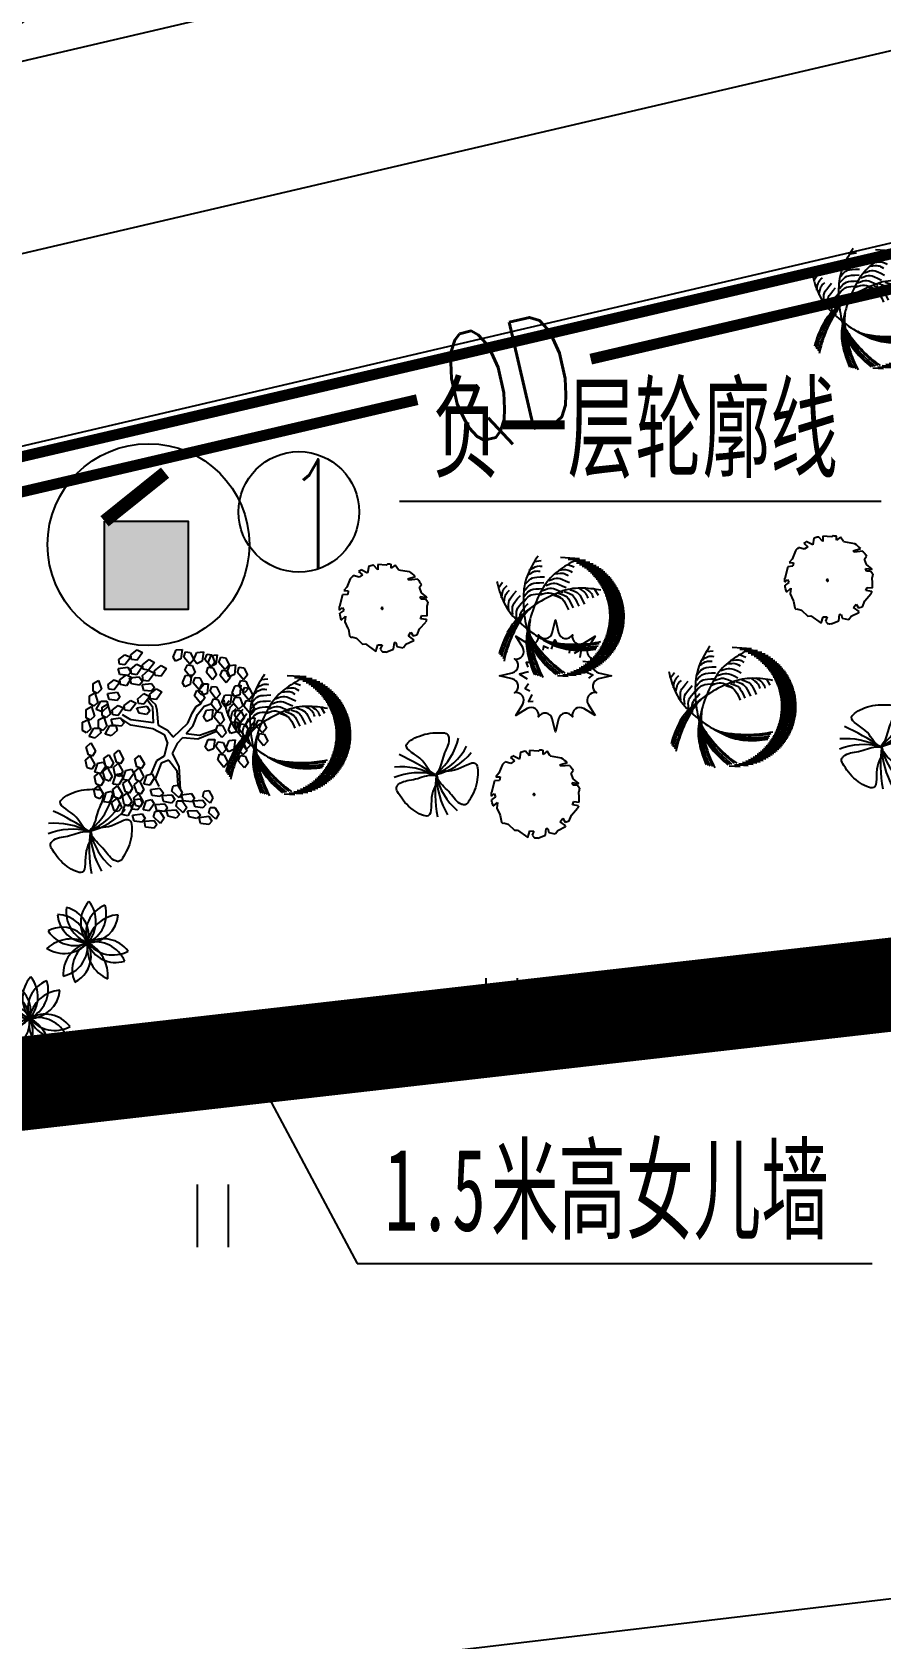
# Model space of a CAD drawing. Extents: x -809667 to 586099, y 3084146 to 3634412.
# Drawn here: x 381282.28 to 381295.87, y 3087126.93 to 3087152.65 of the extents above; entities that cross this region are included whole.
import ezdxf

# ---------------------------------------------------------------- set-up
doc = ezdxf.new("R2010")
doc.units = 0
doc.header["$LTSCALE"] = 0.5
doc.linetypes.add('CONTINOUS', pattern=[0])
doc.layers.get('0').update_dxf_attribs({"linetype": 'CONTINUOUS'})
for name, color, linetype in [('DIM-照明', 3, 'CONTINUOUS'), ('JZD', 7, 'CONTINUOUS'), ('TEL_TEXT', 7, 'CONTINUOUS'), ('TREE', 3, 'CONTINUOUS'), ('WIRE-照明', 1, 'CONTINUOUS'), ('WIRE-通讯', 4, 'CONTINUOUS'), ('乔木', 84, 'CONTINUOUS'), ('文字', 7, 'CONTINUOUS'), ('树', 3, 'CONTINUOUS'), ('树木', 94, 'CONTINUOUS')]:
    doc.layers.add(name, color=color, linetype=linetype)
doc.styles.add('-宋体', font='', dxfattribs={"width": 0.6})
doc.styles.add('_TEL_DIM', font='SIMPLEX', dxfattribs={"width": 0.8, "height": 3.5, "bigfont": 'HZTXT'})
doc.styles.get('-宋体').set_extended_font_data('NSimSun')

# ---------------------------------------------------------------- blocks, each defined once
blk = doc.blocks.new('gc119')
at = {"color": 0}
for p, q in [((-0.5, 1), (-0.5, 0)), ((0.5, 1), (0.5, 0)), ((-1, 0), (1, 0))]:
    blk.add_line(p, q, dxfattribs=at)
blk = doc.blocks.new('gc121')
at = {"color": 0}
for p, q in [((-0.5, -1), (-0.5, 1)), ((0.5, -1), (0.5, 1))]:
    blk.add_line(p, q, dxfattribs=at)
blk = doc.blocks.new('幌伞枫')
at = {"layer": '乔木', "color": 0}
for p, q in [((-677, 937), (-604, 995)), ((-604, 995), (-531, 966)), ((-531, 995), (-450, 1054)), ((-523, 937), (-531, 995)), ((-450, 1054), (-384, 1025)), ((-384, 1025), (-450, 929)), ((-9, 966), (27, 1054)), ((27, 1054), (101, 1061)), ((101, 1061), (86, 944)), ((123, 966), (145, 1032)), ((145, 1032), (203, 1025)), ((203, 1025), (247, 937)), ((247, 937), (284, 1025)), ((284, 1025), (365, 1032)), ((365, 1032), (350, 915)), ((380, 937), (409, 1003)), ((409, 1003), (468, 995)), ((460, 988), (534, 995)), ((468, 995), (504, 900)), ((534, 995), (519, 878)), ((-685, 826), (-567, 841)), ((-663, 753), (-685, 826)), ((-670, 878), (-677, 937)), ((-604, 870), (-670, 878)), ((-531, 966), (-604, 870)), ((-567, 841), (-531, 782)), ((-531, 819), (-457, 878)), ((-523, 760), (-531, 819)), ((-450, 929), (-523, 937)), ((-457, 878), (-391, 848)), ((-391, 848), (-457, 746)), ((-384, 870), (-303, 937)), ((-377, 819), (-384, 870)), ((-384, 738), (-310, 804)), ((-310, 804), (-377, 819)), ((-237, 900), (-310, 804)), ((-310, 804), (-237, 768)), ((-303, 937), (-237, 900)), ((-237, 797), (-156, 863)), ((-230, 738), (-237, 797)), ((-156, 863), (-90, 826)), ((-90, 826), (-156, 731)), ((20, 915), (-9, 966)), ((86, 944), (20, 915)), ((196, 878), (123, 966)), ((137, 804), (167, 870)), ((211, 716), (137, 804)), ((167, 870), (225, 863)), ((247, 937), (196, 878)), ((225, 863), (262, 775)), ((284, 885), (247, 937)), ((350, 915), (284, 885)), ((460, 848), (380, 937)), ((402, 775), (424, 841)), ((424, 900), (460, 988)), ((453, 848), (424, 900)), ((424, 841), (482, 834)), ((519, 878), (453, 848)), ((504, 900), (460, 848)), ((482, 834), (526, 746)), ((556, 900), (578, 966)), ((629, 812), (556, 900)), ((570, 738), (600, 804)), ((578, 966), (636, 959)), ((600, 804), (658, 797)), ((681, 870), (629, 812)), ((636, 959), (681, 870)), ((651, 775), (688, 863)), ((658, 797), (695, 709)), ((688, 863), (761, 870)), ((761, 870), (747, 753)), ((783, 775), (805, 841)), ((805, 841), (864, 834)), ((864, 834), (908, 746)), ((-993, 643), (-927, 680)), ((-993, 548), (-993, 643)), ((-927, 680), (-890, 570)), ((-810, 628), (-736, 687)), ((-802, 570), (-810, 628)), ((-736, 687), (-663, 658)), ((-663, 658), (-736, 562)), ((-567, 738), (-663, 753)), ((-663, 687), (-582, 746)), ((-655, 628), (-663, 687)), ((-582, 614), (-655, 628)), ((-582, 746), (-516, 716)), ((-516, 716), (-582, 614)), ((-531, 782), (-567, 738)), ((-545, 709), (-428, 724)), ((-523, 636), (-545, 709)), ((-457, 746), (-523, 760)), ((-421, 621), (-523, 636)), ((-428, 724), (-384, 665)), ((-384, 665), (-421, 621)), ((-391, 628), (-274, 643)), ((-369, 555), (-391, 628)), ((-377, 680), (-384, 738)), ((-310, 672), (-377, 680)), ((-237, 768), (-310, 672)), ((-274, 643), (-237, 592)), ((-156, 731), (-230, 738)), ((108, 650), (145, 738)), ((137, 599), (108, 650)), ((203, 628), (137, 599)), ((145, 738), (218, 746)), ((218, 746), (203, 628)), ((262, 775), (211, 716)), ((240, 650), (262, 716)), ((313, 562), (240, 650)), ((262, 716), (321, 709)), ((306, 540), (350, 636)), ((365, 621), (313, 562)), ((321, 709), (365, 621)), ((350, 636), (424, 636)), ((475, 687), (402, 775)), ((424, 636), (409, 518)), ((446, 548), (468, 606)), ((468, 606), (526, 599)), ((526, 746), (475, 687)), ((526, 599), (570, 511)), ((644, 650), (570, 738)), ((695, 709), (644, 650)), ((681, 724), (651, 775)), ((747, 753), (681, 724)), ((717, 525), (754, 614)), ((754, 614), (827, 621)), ((857, 687), (783, 775)), ((798, 614), (827, 680)), ((871, 525), (798, 614)), ((827, 621), (813, 503)), ((827, 680), (886, 672)), ((908, 746), (857, 687)), ((886, 672), (923, 584)), ((-1037, 489), (-971, 525)), ((-1037, 393), (-1037, 489)), ((-942, 518), (-993, 548)), ((-934, 408), (-986, 364)), ((-971, 525), (-934, 408)), ((-956, 320), (-898, 423)), ((-890, 570), (-942, 518)), ((-898, 423), (-824, 423)), ((-824, 423), (-810, 364)), ((-817, 518), (-699, 533)), ((-795, 445), (-817, 518)), ((-736, 562), (-802, 570)), ((-699, 430), (-795, 445)), ((-699, 533), (-663, 474)), ((-663, 474), (-699, 430)), ((-611, 371), (-531, 430)), ((-465, 401), (-538, 305)), ((-531, 430), (-465, 401)), ((-443, 452), (-369, 518)), ((-435, 393), (-443, 452)), ((-274, 548), (-369, 555)), ((-369, 518), (-296, 481)), ((-296, 481), (-369, 386)), ((-257, 346), (-327, 441)), ((-222, 377), (-311, 462)), ((-296, 511), (-215, 577)), ((-288, 452), (-296, 511)), ((-215, 445), (-288, 452)), ((-237, 592), (-274, 548)), ((-215, 577), (-149, 540)), ((-149, 540), (-215, 445)), ((255, 489), (284, 555)), ((328, 401), (255, 489)), ((284, 555), (336, 548)), ((343, 496), (306, 540)), ((380, 459), (328, 401)), ((336, 548), (380, 459)), ((336, 393), (344, 419)), ((409, 518), (343, 496)), ((519, 452), (446, 548)), ((460, 386), (490, 452)), ((490, 452), (541, 445)), ((570, 511), (519, 452)), ((541, 445), (585, 349)), ((592, 408), (629, 496)), ((629, 357), (592, 408)), ((629, 496), (710, 503)), ((710, 503), (695, 386)), ((747, 481), (717, 525)), ((725, 408), (754, 474)), ((798, 320), (725, 408)), ((813, 503), (747, 481)), ((754, 474), (813, 467)), ((813, 467), (849, 371)), ((849, 525), (871, 592)), ((923, 437), (849, 525)), ((864, 364), (893, 430)), ((871, 592), (930, 584)), ((923, 584), (871, 525)), ((893, 430), (952, 423)), ((974, 496), (923, 437)), ((930, 584), (974, 496)), ((952, 423), (989, 335)), ((-1081, 320), (-1015, 357)), ((-1081, 217), (-1081, 320)), ((-1030, 188), (-1081, 217)), ((-986, 364), (-1037, 393)), ((-978, 239), (-1030, 188)), ((-1015, 357), (-978, 239)), ((-883, 291), (-956, 320)), ((-927, 195), (-861, 225)), ((-883, 349), (-817, 386)), ((-810, 364), (-883, 291)), ((-883, 247), (-883, 349)), ((-832, 217), (-883, 247)), ((-861, 225), (-824, 114)), ((-780, 269), (-832, 217)), ((-817, 386), (-780, 269)), ((-773, 203), (-655, 217)), ((-751, 129), (-773, 203)), ((-758, 313), (-685, 371)), ((-751, 254), (-758, 313)), ((-685, 247), (-751, 254)), ((-685, 371), (-619, 342)), ((-619, 342), (-685, 247)), ((-655, 217), (-611, 158)), ((-531, 129), (-641, 203)), ((-531, 195), (-633, 254)), ((-604, 313), (-611, 371)), ((-538, 305), (-604, 313)), ((-457, 342), (-332, 364)), ((-428, 276), (-457, 342)), ((-369, 386), (-435, 393)), ((-332, 261), (-428, 276)), ((-332, 364), (-296, 305)), ((-296, 305), (-332, 261)), ((-252, 158), (-257, 346)), ((-206, 307), (-222, 377)), ((-188, 124), (-206, 307)), ((174, 151), (225, 276)), ((225, 276), (277, 357)), ((240, 122), (291, 261)), ((277, 357), (336, 393)), ((291, 261), (372, 364)), ((365, 225), (402, 313)), ((402, 173), (365, 225)), ((372, 364), (468, 393)), ((402, 313), (482, 320)), ((468, 203), (402, 173)), ((534, 291), (460, 386)), ((482, 320), (468, 203)), ((497, 225), (526, 291)), ((570, 136), (497, 225)), ((526, 291), (585, 283)), ((585, 349), (534, 291)), ((585, 283), (622, 188)), ((695, 386), (629, 357)), ((747, 247), (769, 313)), ((820, 158), (747, 247)), ((769, 313), (827, 305)), ((849, 371), (798, 320)), ((871, 217), (820, 158)), ((827, 305), (871, 217)), ((937, 276), (864, 364)), ((879, 122), (923, 210)), ((923, 210), (996, 217)), ((989, 335), (937, 276)), ((996, 217), (981, 100)), ((-1125, 166), (-1059, 195)), ((-1125, 63), (-1125, 166)), ((-1074, 34), (-1125, 63)), ((-1022, 85), (-1074, 34)), ((-1059, 195), (-1022, 85)), ((-1044, -10), (-986, 92)), ((-986, 92), (-912, 92)), ((-898, 34), (-971, -32)), ((-927, 92), (-927, 195)), ((-876, 63), (-927, 92)), ((-912, 92), (-898, 34)), ((-824, 114), (-876, 63)), ((-846, 19), (-788, 122)), ((-773, -3), (-846, 19)), ((-788, 122), (-714, 122)), ((-699, 63), (-773, -3)), ((-648, 114), (-751, 129)), ((-714, 122), (-699, 63)), ((-611, 158), (-648, 114)), ((-252, 158), (-531, 195)), ((-259, 85), (-531, 129)), ((-112, 4), (-259, 85)), ((-76, 63), (-188, 124)), ((-76, -84), (-112, 4)), ((-9, -18), (-76, 63)), ((-9, -18), (174, 151)), ((152, 26), (240, 122)), ((152, 26), (318, 4)), ((295, -42), (527, 53)), ((318, 4), (524, 78)), ((519, 63), (541, 129)), ((592, -25), (519, 63)), ((541, 129), (600, 122)), ((622, 188), (570, 136)), ((644, 34), (592, -25)), ((600, 122), (644, 34)), ((673, 70), (710, 166)), ((703, 26), (673, 70)), ((769, 48), (703, 26)), ((710, 166), (783, 166)), ((783, 166), (769, 48)), ((805, 78), (827, 144)), ((879, -18), (805, 78)), ((827, 144), (886, 136)), ((915, 78), (879, 122)), ((930, 41), (879, -18)), ((886, 136), (930, 41)), ((981, 100), (915, 78)), ((1011, 122), (1040, 188)), ((1092, 34), (1011, 122)), ((1033, -40), (1055, 26)), ((1040, 188), (1099, 180)), ((1055, 26), (1114, 19)), ((1143, 92), (1092, 34)), ((1099, 180), (1143, 92)), ((1114, 19), (1158, -69)), ((-1081, -142), (-1022, -91)), ((-1052, -238), (-1081, -142)), ((-971, -32), (-1044, -10)), ((-1022, -91), (-964, -194)), ((-964, -194), (-1000, -253)), ((-736, -231), (-677, -179)), ((-677, -179), (-619, -289)), ((-76, -84), (-120, -253)), ((42, -98), (-20, -221)), ((-9, -18), (-9, -18)), ((-9, -18), (-9, -18)), ((-9, -18), (-9, -18)), ((-9, -18), (-9, -18)), ((-9, -18), (-9, -18)), ((-9, -18), (-9, -18)), ((-9, -18), (-9, -18)), ((-9, -18), (-9, -18)), ((-9, -18), (-9, -18)), ((-9, -18), (-9, -18)), ((-9, -18), (-9, -18)), ((-9, -18), (-9, -18)), ((-9, -18), (-9, -18)), ((-9, -18), (-9, -18)), ((-9, -18), (-9, -18)), ((-9, -18), (-9, -18)), ((-9, -18), (-9, -18)), ((-9, -18), (-9, -18)), ((-9, -18), (-9, -18)), ((-9, -18), (-9, -18)), ((-9, -18), (-9, -18)), ((-9, -18), (-9, -18)), ((-9, -18), (-9, -18)), ((-9, -18), (-9, -18)), ((-9, -18), (-9, -18)), ((-9, -18), (-9, -18)), ((-9, -18), (-9, -18)), ((-9, -18), (-9, -18)), ((-9, -18), (-9, -18)), ((-9, -18), (-9, -18)), ((-9, -18), (-9, -18)), ((-9, -18), (-9, -18)), ((-9, -18), (-9, -18)), ((-9, -18), (-9, -18)), ((-9, -18), (-9, -18)), ((-9, -18), (-9, -18)), ((-9, -18), (-9, -18)), ((-9, -18), (-9, -18)), ((-9, -18), (-9, -18)), ((-9, -18), (-9, -18)), ((42, -98), (109, -22)), ((109, -22), (295, -42)), ((387, -142), (424, -47)), ((424, -187), (387, -142)), ((424, -47), (504, -47)), ((490, -165), (424, -187)), ((504, -47), (490, -165)), ((519, -135), (548, -76)), ((592, -231), (519, -135)), ((548, -76), (607, -84)), ((644, -172), (592, -231)), ((607, -84), (644, -172)), ((644, -150), (681, -62)), ((673, -201), (644, -150)), ((739, -172), (673, -201)), ((681, -62), (754, -54)), ((754, -54), (739, -172)), ((776, -150), (805, -84)), ((849, -238), (776, -150)), ((805, -84), (857, -91)), ((820, -84), (849, -18)), ((893, -172), (820, -84)), ((849, -18), (908, -25)), ((901, -187), (849, -238)), ((857, -91), (901, -187)), ((945, -120), (893, -172)), ((908, -25), (945, -120)), ((1106, -128), (1033, -40)), ((1158, -69), (1106, -128)), ((-1089, -304), (-1030, -253)), ((-1067, -399), (-1089, -304)), ((-1000, -253), (-1052, -238)), ((-1030, -253), (-971, -355)), ((-971, -355), (-1008, -414)), ((-971, -451), (-934, -341)), ((-934, -341), (-868, -326)), ((-839, -377), (-898, -465)), ((-868, -326), (-839, -377)), ((-861, -282), (-802, -238)), ((-839, -385), (-861, -282)), ((-780, -399), (-839, -385)), ((-802, -238), (-744, -341)), ((-744, -341), (-780, -399)), ((-744, -392), (-685, -341)), ((-722, -487), (-744, -392)), ((-707, -326), (-736, -231)), ((-655, -348), (-707, -326)), ((-685, -341), (-626, -443)), ((-619, -289), (-655, -348)), ((-479, -289), (-421, -245)), ((-457, -385), (-479, -289)), ((-399, -407), (-457, -385)), ((-421, -245), (-362, -348)), ((-362, -348), (-399, -407)), ((-215, -311), (-285, -477)), ((-156, -341), (-230, -532)), ((-120, -253), (-215, -311)), ((-61, -304), (-156, -341)), ((-61, -304), (38, -431)), ((-20, -221), (62, -380)), ((62, -380), (79, -664)), ((541, -297), (563, -231)), ((614, -392), (541, -297)), ((563, -231), (622, -238)), ((666, -333), (614, -392)), ((622, -238), (666, -333)), ((791, -311), (820, -245)), ((871, -399), (791, -311)), ((820, -245), (879, -253)), ((915, -341), (871, -399)), ((879, -253), (915, -341)), ((-1008, -414), (-1067, -399)), ((-978, -502), (-920, -458)), ((-956, -598), (-978, -502)), ((-898, -465), (-971, -451)), ((-920, -458), (-861, -561)), ((-861, -561), (-898, -620)), ((-876, -443), (-817, -399)), ((-846, -539), (-876, -443)), ((-795, -561), (-846, -539)), ((-817, -399), (-758, -502)), ((-758, -502), (-795, -561)), ((-751, -598), (-714, -480)), ((-663, -502), (-722, -487)), ((-714, -480), (-648, -465)), ((-626, -524), (-677, -605)), ((-626, -443), (-663, -502)), ((-648, -465), (-626, -524)), ((-626, -539), (-589, -429)), ((-553, -554), (-626, -539)), ((-626, -590), (-567, -546)), ((-597, -693), (-626, -590)), ((-589, -429), (-523, -414)), ((-567, -546), (-509, -649)), ((-494, -465), (-553, -554)), ((-523, -414), (-494, -465)), ((-487, -451), (-428, -399)), ((-465, -546), (-487, -451)), ((-487, -605), (-428, -554)), ((-413, -568), (-465, -546)), ((-428, -399), (-369, -510)), ((-428, -554), (-369, -664)), ((-369, -510), (-413, -568)), ((-369, -598), (-332, -487)), ((-332, -487), (-266, -473)), ((-244, -524), (-296, -612)), ((-266, -473), (-244, -524)), ((-230, -532), (-186, -627)), ((38, -431), (49, -612)), ((-986, -664), (-927, -620)), ((-964, -759), (-986, -664)), ((-912, -781), (-964, -759)), ((-898, -620), (-956, -598)), ((-927, -620), (-868, -722)), ((-868, -722), (-912, -781)), ((-868, -818), (-832, -700)), ((-832, -700), (-766, -686)), ((-744, -744), (-795, -825)), ((-766, -686), (-744, -744)), ((-766, -825), (-699, -774)), ((-677, -605), (-751, -598)), ((-751, -664), (-692, -620)), ((-729, -759), (-751, -664)), ((-670, -781), (-729, -759)), ((-699, -774), (-641, -884)), ((-692, -620), (-633, -722)), ((-633, -722), (-670, -781)), ((-633, -752), (-575, -708)), ((-611, -847), (-633, -752)), ((-545, -708), (-597, -693)), ((-575, -708), (-516, -810)), ((-509, -649), (-545, -708)), ((-516, -906), (-479, -788)), ((-494, -766), (-435, -715)), ((-472, -862), (-494, -766)), ((-457, -700), (-487, -605)), ((-479, -788), (-413, -781)), ((-406, -722), (-457, -700)), ((-435, -715), (-377, -818)), ((-413, -781), (-384, -832)), ((-369, -664), (-406, -722)), ((-296, -612), (-369, -598)), ((-340, -803), (-274, -788)), ((-288, -664), (-171, -649)), ((-266, -737), (-288, -664)), ((-274, -788), (-244, -840)), ((-171, -752), (-266, -737)), ((-171, -649), (-127, -708)), ((-127, -708), (-171, -752)), ((-142, -737), (-24, -730)), ((-127, -810), (-142, -737)), ((-24, -686), (-9, -620)), ((64, -766), (-24, -686)), ((-24, -730), (13, -788)), ((13, -788), (-24, -832)), ((-9, -620), (49, -612)), ((49, -612), (101, -700)), ((101, -700), (64, -766)), ((93, -730), (218, -715)), ((115, -803), (93, -730)), ((218, -715), (255, -774)), ((255, -774), (218, -818)), ((358, -752), (372, -686)), ((446, -832), (358, -752)), ((372, -686), (431, -678)), ((431, -678), (482, -766)), ((482, -766), (446, -832)), ((-795, -825), (-868, -818)), ((-736, -921), (-766, -825)), ((-685, -935), (-736, -921)), ((-641, -884), (-685, -935)), ((-641, -972), (-604, -862)), ((-567, -987), (-641, -972)), ((-553, -869), (-611, -847)), ((-604, -862), (-538, -847)), ((-516, -899), (-567, -987)), ((-516, -810), (-553, -869)), ((-538, -847), (-516, -899)), ((-443, -913), (-516, -906)), ((-509, -979), (-391, -965)), ((-487, -1053), (-509, -979)), ((-413, -877), (-472, -862)), ((-384, -832), (-443, -913)), ((-377, -818), (-413, -877)), ((-391, -965), (-354, -1023)), ((-377, -913), (-340, -803)), ((-303, -928), (-377, -913)), ((-244, -840), (-303, -928)), ((-252, -1001), (-230, -935)), ((-230, -847), (-112, -840)), ((-208, -921), (-230, -847)), ((-230, -935), (-178, -928)), ((-112, -935), (-208, -921)), ((-178, -928), (-120, -1016)), ((-24, -832), (-127, -810)), ((-112, -840), (-76, -891)), ((-76, -891), (-112, -935)), ((-90, -921), (27, -913)), ((-68, -994), (-90, -921)), ((27, -869), (42, -803)), ((115, -950), (27, -869)), ((27, -913), (71, -972)), ((71, -972), (27, -1016)), ((42, -803), (101, -803)), ((101, -803), (159, -884)), ((218, -818), (115, -803)), ((159, -884), (115, -950)), ((167, -928), (284, -921)), ((189, -1001), (167, -928)), ((240, -803), (358, -796)), ((262, -877), (240, -803)), ((358, -891), (262, -877)), ((284, -921), (328, -979)), ((328, -979), (284, -1023)), ((358, -796), (394, -847)), ((394, -847), (358, -891)), ((431, -950), (446, -884)), ((519, -1031), (431, -950)), ((446, -884), (504, -884)), ((504, -884), (556, -965)), ((556, -965), (519, -1031)), ((-391, -1067), (-487, -1053)), ((-354, -1023), (-391, -1067)), ((-362, -1053), (-244, -1045)), ((-347, -1126), (-362, -1053)), ((-244, -1141), (-347, -1126)), ((-164, -1082), (-252, -1001)), ((-244, -1045), (-208, -1097)), ((-208, -1097), (-244, -1141)), ((-120, -1016), (-164, -1082)), ((27, -1016), (-68, -994)), ((284, -1023), (189, -1001)), ((313, -1009), (431, -994)), ((328, -1082), (313, -1009)), ((431, -1097), (328, -1082)), ((431, -994), (468, -1053)), ((468, -1053), (431, -1097))]:
    blk.add_line(p, q, dxfattribs=at)
blk = doc.blocks.new('白玉兰')
at = {"color": 0}
for centre, radius, start, end in [((-1261, 1665), 2054, 309.3934, 347.1655), ((-4729, -6984), 8429, 56.1879, 65.279), ((-713, 1844), 1941, 291.8214, 332.6346), ((-478, 2077), 2115, 283.2993, 320.8528), ((-559, -2135), 2214, 76.7033, 111.4018), ((-1148, -2037), 2310, 61.625, 95.1491), ((4371, -556), 4392, 172.1708, 190.6677), ((2827, 107), 2821, 182.2544, 209.8868), ((2146, 475), 2185, 193.3063, 228.4107)]:
    blk.add_arc(centre, radius, start, end, dxfattribs=at)
for points in [[(-33, 16), (-233, 73), (-342, 562), (-1254, 922), (-425, 1375), (-33, 1392), (376, 1386), (477, 1091), (236, 716), (185, 277), (29, 67), (-7, 18)], [(36, -22), (99, -220), (-250, -580), (-51, -1540), (-885, -1095), (-1114, -777), (-1334, -432), (-1142, -186), (-697, -181), (-301, 17), (-41, 2), (21, -1)], [(8, 31), (155, 177), (635, 34), (1395, 653), (1385, -291), (1209, -641), (1004, -995), (697, -939), (487, -546), (129, -287), (22, -49), (-3, 7)]]:
    blk.add_open_spline(points, degree=3, knots=[0, 0, 0, 0, 621.989778, 1340.944545, 1869.007736, 2592.427455, 2798.699245, 2915.827596, 3435.261502, 4029.77129, 4212.300518, 4212.300518, 4212.300518, 4212.300518], dxfattribs=at)
blk = doc.blocks.new('A$C46A015EA')
at = {"layer": '树', "color": 0, "linetype": 'Continuous'}
for centre, radius, start, end in [((1.33, 4.1), 1.97, 227.5644, 31.3305), ((0.8, 3.48), 2, 251.8163, 53.749), ((3.77, 4.19), 2.01, 153.4396, 313.5861), ((4.1, 3.63), 1.85, 126.1691, 303.0486), ((2.09, 4.41), 1.9, 199.3601, 10.491), ((0.8, 2.58), 1.78, 359.791, 92.4715), ((2.81, 4.68), 2.12, 188.6399, 263.6226), ((4.64, 2.8), 2.08, 109.3184, 262.8778), ((1.26, 1.36), 1.8, 310.7789, 134.4149), ((0.76, 1.9), 1.94, 297.0245, 103.8489), ((3.96, 1.2), 1.94, 51.9802, 218.2571), ((2.13, 0.33), 2.29, 10.2667, 147.1518), ((3.55, 0.81), 2.01, 38.8778, 198.6816)]:
    blk.add_arc(centre, radius, start, end, dxfattribs=at)
blk = doc.blocks.new('A$C753C54BC')
at = {"layer": 'JZD'}
h = blk.add_hatch(color=0, dxfattribs=at)
h.dxf.hatch_style = 1
h.paths.add_polyline_path([(1.403, 3.061), (3.463, 3.061), (3.463, 0.891), (1.403, 0.891)])
at = {"layer": 'JZD', "color": 0, "const_width": 0.324}
blk.add_lwpolyline([(1.403, 3.061), (2.894, 4.258)], dxfattribs=at)
at = {"layer": 'JZD', "color": 0}
blk.add_lwpolyline([(1.403, 3.061), (3.463, 3.061), (3.463, 0.891), (1.403, 0.891)], close=True, dxfattribs=at)
blk.add_circle((2.485, 2.485), 2.485, dxfattribs=at)
blk = doc.blocks.new('*E54')
at = {"layer": 'TREE', "color": 0}
blk.add_ellipse((-2.37, 3.56), major_axis=(2.7, 1.39), ratio=1, start_param=0.518575, end_param=0.519414, dxfattribs=at)
blk = doc.blocks.new('A$C4C586FE1')
at = {"layer": 'TREE', "color": 0}
for p, q in [((1100, 2801), (873, 2660)), ((873, 2660), (885, 2449)), ((1294, 2743), (1193, 2819)), ((1261, 2599), (1294, 2743)), ((1389, 2617), (1261, 2599)), ((1418, 2836), (1389, 2617)), ((1787, 2660), (1418, 2836)), ((1875, 2686), (1787, 2660)), ((2108, 2532), (1875, 2686)), ((208, 2079), (171, 1878)), ((330, 2136), (208, 2079)), ((514, 2441), (288, 2276)), ((288, 2276), (288, 2250)), ((288, 2250), (484, 2157)), ((422, 2031), (330, 2136)), ((484, 2157), (422, 2031)), ((570, 2555), (514, 2441)), ((785, 2557), (585, 2566)), ((842, 2436), (785, 2557)), ((885, 2449), (842, 2436)), ((2261, 2516), (2108, 2532)), ((2273, 2551), (2261, 2516)), ((2411, 2297), (2336, 2500)), ((2434, 2275), (2411, 2297)), ((2565, 2086), (2434, 2275)), ((2577, 1905), (2565, 2086)), ((6, 1547), (198, 1550)), ((171, 1878), (16, 1628)), ((198, 1550), (173, 1443)), ((2688, 2051), (2577, 1905)), ((2666, 1735), (2772, 1843)), ((2724, 1646), (2666, 1735)), ((2799, 1744), (2724, 1646)), ((2788, 1244), (2821, 1629)), ((173, 1443), (0, 1425)), ((0, 1425), (27, 1279)), ((27, 1279), (67, 1102)), ((67, 988), (67, 1102)), ((2632, 1202), (2788, 1244)), ((2635, 1086), (2632, 1202)), ((2775, 1105), (2635, 1086)), ((2702, 978), (2775, 1105)), ((67, 988), (157, 906)), ((335, 852), (122, 842)), ((123, 841), (320, 727)), ((157, 906), (291, 931)), ((291, 931), (335, 852)), ((320, 727), (414, 564)), ((414, 564), (369, 464)), ((2275, 501), (2371, 599)), ((2371, 599), (2563, 580)), ((2643, 702), (2702, 978)), ((513, 326), (783, 402)), ((827, 368), (610, 253)), ((783, 402), (827, 368)), ((1176, 133), (821, 132)), ((1176, 133), (1302, 10)), ((1302, 10), (1413, 132)), ((1413, 132), (1432, 0)), ((1540, 5), (1587, 59)), ((1587, 59), (1859, 85)), ((1826, 254), (2000, 124)), ((1859, 85), (1826, 254)), ((2130, 415), (2352, 350)), ((2132, 192), (2130, 415)), ((2419, 413), (2275, 501))]:
    blk.add_line(p, q, dxfattribs=at)
at = {"layer": 'TREE', "color": 0, "extrusion": (0, 0, -1)}
for major_axis, start_param, end_param in [((1003, 1003), -1.011805, -0.945114), ((1003, 1003), -1.426629, -1.413216), ((1003, 1003), -0.139248, -0.081961), ((1003, 1003), 4.017991, 4.075425), ((839, 1144), 0.475418, 0.633835), ((1003, 1003), 0.553886, 0.636541), ((1003, 1003), 1.314933, 1.417635), ((839, 1143), 3.200433, 3.340883), ((839, 1144), 2.942836, 3.115157), ((1003, 1003), 2.270337, 2.346427), ((1003, 1003), 1.829101, 1.934165), ((1003, 1003), 1.573401, 1.638153)]:
    blk.add_ellipse((1418, 1418), major_axis=major_axis, ratio=1, start_param=start_param, end_param=end_param, dxfattribs=at)
at = {"layer": 'TREE', "color": 0, "linetype": 'Continuous'}
for start_param, end_param in [(0.01341, 3.155003), (3.155003, 6.296595)]:
    blk.add_ellipse((1466, 1447), major_axis=(19.2, 19.2), ratio=1, start_param=start_param, end_param=end_param, dxfattribs=at)
at = {"layer": 'TREE', "color": 8, "linetype": 'CONTINOUS', "extrusion": (0, 0, -1), "xscale": 467.4085850556439, "yscale": 467.4085850556439, "zscale": -467.4085850556439, "rotation": 278.9250190116231}
blk.add_blockref('*E54', (-2893, 66), dxfattribs=at)
blk = doc.blocks.new('03')
at = {"layer": '树木', "color": 0}
for p, q in [((-0.616, 1.295), (-0.765, 0.994)), ((-0.566, 1.329), (-0.714, 1.031)), ((-0.518, 1.358), (-0.665, 1.062)), ((-0.472, 1.383), (-0.618, 1.088)), ((-0.428, 1.405), (-0.573, 1.111)), ((-0.385, 1.424), (-0.53, 1.131)), ((-0.343, 1.441), (-0.488, 1.149)), ((-0.303, 1.456), (-0.447, 1.164)), ((-0.263, 1.468), (-0.407, 1.178)), ((-0.224, 1.479), (-0.367, 1.189)), ((-0.186, 1.489), (-0.329, 1.199)), ((-0.148, 1.496), (-0.291, 1.208)), ((-0.112, 1.503), (-0.254, 1.215)), ((-0.076, 1.508), (-0.218, 1.221)), ((-0.04, 1.512), (-0.182, 1.225)), ((-0.005, 1.516), (-0.147, 1.229)), ((0.029, 1.518), (-0.112, 1.231)), ((0.063, 1.519), (-0.078, 1.232)), ((0.097, 1.519), (-0.045, 1.233)), ((0.13, 1.518), (-0.011, 1.232)), ((0.163, 1.516), (0.021, 1.231)), ((0.195, 1.513), (0.054, 1.229)), ((0.227, 1.51), (0.086, 1.225)), ((0.258, 1.506), (0.117, 1.221)), ((0.289, 1.501), (0.148, 1.217)), ((0.32, 1.495), (0.179, 1.211)), ((0.35, 1.488), (0.209, 1.205)), ((0.38, 1.481), (0.239, 1.198)), ((0.409, 1.473), (0.269, 1.19)), ((0.438, 1.464), (0.298, 1.182)), ((0.467, 1.455), (0.327, 1.173)), ((0.496, 1.445), (0.356, 1.163)), ((0.524, 1.434), (0.384, 1.152)), ((0.552, 1.423), (0.412, 1.141)), ((0.579, 1.411), (0.44, 1.129)), ((0.606, 1.398), (0.467, 1.117)), ((0.633, 1.384), (0.494, 1.104)), ((0.66, 1.37), (0.521, 1.09)), ((0.686, 1.355), (0.547, 1.075)), ((0.712, 1.34), (0.573, 1.06)), ((0.737, 1.324), (0.598, 1.044)), ((0.762, 1.307), (0.624, 1.028)), ((0.787, 1.289), (0.649, 1.01)), ((-0.875, 1.043), (-1.045, 0.699)), ((-0.794, 1.14), (-0.951, 0.823)), ((-0.728, 1.204), (-0.881, 0.896)), ((-0.67, 1.254), (-0.82, 0.951)), ((-0.216, 0.957), (-0.187, 0.974)), ((-0.197, 1.084), (-0.062, 1.101)), ((-0.187, 0.974), (-0.161, 0.985)), ((-0.161, 0.985), (-0.138, 0.991)), ((-0.138, 0.991), (-0.113, 0.992)), ((-0.113, 0.992), (-0.083, 0.991)), ((-0.083, 0.991), (-0.047, 0.988)), ((0.811, 1.271), (0.673, 0.992)), ((0.835, 1.252), (0.697, 0.974)), ((0.859, 1.233), (0.721, 0.954)), ((0.883, 1.212), (0.745, 0.934)), ((0.906, 1.191), (0.768, 0.913)), ((0.928, 1.169), (0.791, 0.892)), ((0.95, 1.146), (0.813, 0.869)), ((0.972, 1.123), (0.835, 0.846)), ((0.994, 1.098), (0.857, 0.822)), ((1.015, 1.073), (0.878, 0.797)), ((1.035, 1.047), (0.899, 0.771)), ((1.055, 1.02), (0.919, 0.744)), ((1.075, 0.992), (0.939, 0.717)), ((-0.86, 0.779), (-0.766, 0.877)), ((-0.808, 0.625), (-0.795, 0.668)), ((-0.795, 0.668), (-0.782, 0.7)), ((-0.782, 0.7), (-0.769, 0.724)), ((-0.769, 0.724), (-0.755, 0.744)), ((-0.755, 0.744), (-0.737, 0.761)), ((-0.737, 0.761), (-0.713, 0.779)), ((-0.733, 0.625), (-0.719, 0.645)), ((-0.719, 0.645), (-0.701, 0.662)), ((-0.713, 0.779), (-0.683, 0.8)), ((-0.701, 0.662), (-0.677, 0.68)), ((-0.677, 0.68), (-0.647, 0.701)), ((-0.576, 0.612), (-0.512, 0.669)), ((-0.378, 0.625), (-0.337, 0.672)), ((-0.337, 0.801), (-0.289, 0.833)), ((-0.337, 0.672), (-0.302, 0.707)), ((-0.302, 0.9), (-0.254, 0.932)), ((-0.302, 0.707), (-0.271, 0.733)), ((-0.289, 0.833), (-0.251, 0.857)), ((-0.271, 0.733), (-0.237, 0.751)), ((-0.254, 0.932), (-0.216, 0.957)), ((-0.251, 0.857), (-0.221, 0.874)), ((-0.248, 0.632), (-0.208, 0.644)), ((-0.237, 0.751), (-0.198, 0.763)), ((-0.221, 0.874), (-0.196, 0.885)), ((-0.208, 0.644), (-0.158, 0.651)), ((-0.198, 0.763), (-0.148, 0.77)), ((-0.196, 0.885), (-0.172, 0.891)), ((-0.172, 0.891), (-0.147, 0.893)), ((-0.158, 0.651), (-0.092, 0.656)), ((-0.148, 0.77), (-0.082, 0.775)), ((-0.147, 0.893), (-0.118, 0.892)), ((-0.118, 0.892), (-0.081, 0.889)), ((-0.092, 0.656), (-0.007, 0.66)), ((-0.082, 0.775), (0.003, 0.779)), ((1.094, 0.963), (0.958, 0.688)), ((1.112, 0.933), (0.977, 0.658)), ((1.13, 0.902), (0.995, 0.628)), ((1.148, 0.869), (1.012, 0.596)), ((1.165, 0.835), (1.029, 0.562)), ((1.181, 0.8), (1.046, 0.528)), ((1.196, 0.764), (1.061, 0.492)), ((1.211, 0.725), (1.076, 0.454)), ((1.224, 0.685), (1.09, 0.415)), ((1.237, 0.643), (1.103, 0.373)), ((-0.825, 0.57), (-0.808, 0.625)), ((-0.789, 0.471), (-0.772, 0.526)), ((-0.772, 0.526), (-0.759, 0.569)), ((-0.759, 0.569), (-0.746, 0.601)), ((-0.746, 0.601), (-0.733, 0.625)), ((-0.711, 0.308), (-0.708, 0.371)), ((-0.708, 0.371), (-0.704, 0.42)), ((-0.704, 0.42), (-0.696, 0.46)), ((-0.696, 0.46), (-0.681, 0.495)), ((-0.681, 0.495), (-0.658, 0.529)), ((-0.658, 0.529), (-0.623, 0.567)), ((-0.642, 0.272), (-0.637, 0.322)), ((-0.637, 0.322), (-0.629, 0.362)), ((-0.629, 0.362), (-0.615, 0.396)), ((-0.623, 0.567), (-0.576, 0.612)), ((-0.615, 0.396), (-0.591, 0.43)), ((-0.591, 0.43), (-0.557, 0.468)), ((-0.557, 0.468), (-0.509, 0.513)), ((-0.548, 0.298), (-0.525, 0.332)), ((-0.525, 0.332), (-0.49, 0.369)), ((-0.509, 0.513), (-0.445, 0.57)), ((-0.49, 0.369), (-0.442, 0.414)), ((-0.442, 0.414), (-0.379, 0.471)), ((-0.426, 0.289), (-0.378, 0.334)), ((-0.4, 0.285), (-0.358, 0.332)), ((-0.399, 0.387), (-0.358, 0.435)), ((-0.388, 0.506), (-0.347, 0.553)), ((-0.378, 0.334), (-0.314, 0.391)), ((-0.358, 0.435), (-0.323, 0.47)), ((-0.358, 0.332), (-0.324, 0.368)), ((-0.347, 0.553), (-0.313, 0.589)), ((-0.324, 0.368), (-0.292, 0.394)), ((-0.323, 0.47), (-0.292, 0.496)), ((-0.313, 0.589), (-0.281, 0.615)), ((-0.292, 0.496), (-0.259, 0.514)), ((-0.292, 0.394), (-0.259, 0.411)), ((-0.281, 0.615), (-0.248, 0.632)), ((-0.259, 0.514), (-0.219, 0.525)), ((-0.259, 0.411), (-0.219, 0.423)), ((-0.219, 0.525), (-0.169, 0.533)), ((-0.219, 0.423), (-0.169, 0.43)), ((-0.169, 0.533), (-0.103, 0.538)), ((-0.169, 0.43), (-0.104, 0.435)), ((-0.104, 0.435), (-0.018, 0.439)), ((-0.103, 0.538), (-0.018, 0.542)), ((1.248, 0.599), (1.115, 0.33)), ((1.259, 0.552), (1.126, 0.284)), ((1.267, 0.502), (1.135, 0.235)), ((1.274, 0.449), (1.143, 0.183)), ((1.279, 0.391), (1.149, 0.127)), ((1.282, 0.328), (1.152, 0.066)), ((-1.175, 0.191), (-1.137, 0.321)), ((-1.07, 0.184), (-1.066, 0.208)), ((-1.07, 0.157), (-1.07, 0.184)), ((-1.066, 0.123), (-1.07, 0.157)), ((-1.066, 0.208), (-1.058, 0.232)), ((-1.059, 0.078), (-1.066, 0.123)), ((-1.048, 0.021), (-1.059, 0.078)), ((-1.058, 0.232), (-1.045, 0.259)), ((-1.045, 0.259), (-1.028, 0.291)), ((-0.992, 0.113), (-0.988, 0.137)), ((-0.992, 0.086), (-0.992, 0.113)), ((-0.988, 0.052), (-0.992, 0.086)), ((-0.988, 0.137), (-0.98, 0.161)), ((-0.981, 0.007), (-0.988, 0.052)), ((-0.97, -0.05), (-0.981, 0.007)), ((-0.98, 0.161), (-0.967, 0.188)), ((-0.967, 0.188), (-0.95, 0.22)), ((-0.886, 0.022), (-0.881, 0.063)), ((-0.882, -0.016), (-0.886, 0.022)), ((-0.881, 0.063), (-0.867, 0.112)), ((-0.867, 0.112), (-0.846, 0.174)), ((-0.846, 0.174), (-0.816, 0.254)), ((-0.781, -0.035), (-0.776, 0.006)), ((-0.776, 0.006), (-0.763, 0.055)), ((-0.763, 0.055), (-0.741, 0.118)), ((-0.741, 0.118), (-0.711, 0.197)), ((-0.658, -0.001), (-0.636, 0.061)), ((-0.644, 0.21), (-0.642, 0.272)), ((-0.636, 0.061), (-0.606, 0.141)), ((-0.577, 0.111), (-0.575, 0.174)), ((-0.575, 0.174), (-0.571, 0.223)), ((-0.571, 0.223), (-0.563, 0.263)), ((-0.564, -0.042), (-0.542, 0.02)), ((-0.563, 0.263), (-0.548, 0.298)), ((-0.542, 0.02), (-0.512, 0.1)), ((-0.513, 0.031), (-0.511, 0.094)), ((-0.511, 0.094), (-0.507, 0.143)), ((-0.507, 0.143), (-0.498, 0.183)), ((-0.498, 0.183), (-0.484, 0.218)), ((-0.484, 0.218), (-0.46, 0.252)), ((-0.46, 0.252), (-0.426, 0.289)), ((1.256, 0.074), (1.135, -0.17)), ((1.273, 0.175), (1.147, -0.078)), ((1.28, 0.257), (1.152, -0.001)), ((-0.871, -0.055), (-0.882, -0.016)), ((-0.852, -0.1), (-0.871, -0.055)), ((-0.825, -0.157), (-0.852, -0.1)), ((-0.778, -0.072), (-0.781, -0.035)), ((-0.766, -0.112), (-0.778, -0.072)), ((-0.747, -0.157), (-0.766, -0.112)), ((-0.72, -0.214), (-0.747, -0.157)), ((-0.676, -0.091), (-0.671, -0.05)), ((-0.673, -0.129), (-0.676, -0.091)), ((-0.662, -0.168), (-0.673, -0.129)), ((-0.671, -0.05), (-0.658, -0.001)), ((-0.642, -0.214), (-0.662, -0.168)), ((-0.615, -0.27), (-0.642, -0.214)), ((-0.582, -0.132), (-0.577, -0.091)), ((-0.579, -0.17), (-0.582, -0.132)), ((-0.568, -0.209), (-0.579, -0.17)), ((-0.577, -0.091), (-0.564, -0.042)), ((-0.549, -0.255), (-0.568, -0.209)), ((-0.522, -0.311), (-0.549, -0.255)), ((-0.507, -0.373), (-0.545, -0.296)), ((-0.413, -0.332), (-0.451, -0.255)), ((1.213, -0.081), (1.117, -0.275)), ((-0.969, -0.678), (-1.039, -0.562)), ((-0.93, -0.537), (-0.942, -0.502)), ((-0.919, -0.564), (-0.93, -0.537)), ((-0.908, -0.586), (-0.919, -0.564)), ((-0.893, -0.606), (-0.908, -0.586)), ((-0.872, -0.624), (-0.893, -0.606)), ((-0.845, -0.645), (-0.872, -0.624)), ((-0.825, -0.529), (-0.837, -0.494)), ((-0.814, -0.556), (-0.825, -0.529)), ((-0.803, -0.578), (-0.814, -0.556)), ((-0.788, -0.597), (-0.803, -0.578)), ((-0.767, -0.616), (-0.788, -0.597)), ((-0.733, -0.449), (-0.77, -0.372)), ((-0.74, -0.637), (-0.767, -0.616)), ((-0.703, -0.661), (-0.74, -0.637)), ((-0.702, -0.507), (-0.733, -0.449)), ((-0.675, -0.55), (-0.702, -0.507)), ((-0.648, -0.582), (-0.675, -0.55)), ((-0.62, -0.411), (-0.658, -0.334)), ((-0.618, -0.605), (-0.648, -0.582)), ((-0.589, -0.469), (-0.62, -0.411)), ((-0.582, -0.623), (-0.618, -0.605)), ((-0.562, -0.512), (-0.589, -0.469)), ((-0.536, -0.64), (-0.582, -0.623)), ((-0.535, -0.543), (-0.562, -0.512)), ((-0.476, -0.659), (-0.536, -0.64)), ((-0.506, -0.567), (-0.535, -0.543)), ((-0.476, -0.431), (-0.507, -0.373)), ((-0.469, -0.585), (-0.506, -0.567)), ((-0.449, -0.474), (-0.476, -0.431)), ((-0.423, -0.602), (-0.469, -0.585)), ((-0.422, -0.505), (-0.449, -0.474)), ((-0.363, -0.621), (-0.423, -0.602)), ((-0.393, -0.529), (-0.422, -0.505)), ((-0.382, -0.39), (-0.413, -0.332)), ((-0.356, -0.547), (-0.393, -0.529)), ((-0.355, -0.433), (-0.382, -0.39)), ((-0.31, -0.564), (-0.356, -0.547)), ((-0.328, -0.465), (-0.355, -0.433)), ((-0.299, -0.488), (-0.328, -0.465)), ((-0.25, -0.583), (-0.31, -0.564)), ((-0.262, -0.506), (-0.299, -0.488)), ((-0.216, -0.524), (-0.262, -0.506)), ((-0.156, -0.542), (-0.216, -0.524)), ((-0.807, -0.67), (-0.845, -0.645)), ((-0.758, -0.701), (-0.807, -0.67)), ((-0.653, -0.692), (-0.703, -0.661))]:
    blk.add_line(p, q, dxfattribs=at)
for centre, radius, start, end in [((1.529, 0.053), 2.01, 145.484, 157.144), ((1.13, 1.067), 2.01, 184.5918, 196.2518), ((0.723, 0.392), 1.136, 157.144, 178.0247), ((-1.037, 1.127), 2.015, 333.2953, 346.1281), ((-1.695, 1.287), 2.564, 344.0494, 348.9103), ((-1.525, 1.295), 2.429, 341.9996, 346.9383), ((-0.949, 1.103), 1.865, 340.6014, 347.749), ((-0.615, 0.978), 1.543, 341.8041, 348.6651), ((0.29, 0.822), 1.136, 196.2518, 217.1325), ((2.203, 0.341), 2.616, 178.0247, 188.7387), ((-1.695, 1.287), 2.564, 331.6293, 339.1884), ((-0.949, 1.103), 1.865, 330.5829, 340.6014), ((-1.525, 1.295), 2.429, 336.1061, 341.9996), ((-1.695, 1.287), 2.564, 339.1884, 344.0494), ((-0.615, 0.978), 1.543, 333.0784, 341.8041), ((0.455, 1.367), 2.01, 212.167, 223.827), ((1.471, 1.716), 2.616, 217.1325, 227.8465), ((-1.525, 1.295), 2.429, 320.6626, 328.3844), ((-1.695, 1.287), 2.564, 324.0702, 331.6293), ((-0.615, 0.978), 1.543, 310.3156, 321.697), ((-0.949, 1.103), 1.865, 321.6616, 330.5829), ((-0.255, 0.733), 1.141, 313.3698, 333.2953), ((-1.525, 1.295), 2.429, 328.3844, 336.1061), ((-0.615, 0.978), 1.543, 321.697, 333.0784), ((-0.176, 0.762), 1.136, 223.827, 244.7077), ((0.457, 2.1), 2.616, 244.7077, 255.4217), ((2.109, 0.327), 2.521, 188.7387, 199.6532), ((1.426, 0.349), 1.865, 199.0237, 207.9449), ((1.834, 0.799), 2.429, 206.9459, 214.6677), ((1.407, 1.646), 2.521, 227.8465, 238.7609), ((-1.203, 1.737), 2.521, 302.4554, 313.3698), ((-0.949, 1.103), 1.865, 312.7403, 321.6616), ((-0.232, 2.062), 2.564, 284.5956, 292.1547), ((0.142, 1.391), 1.865, 283.5492, 293.5677), ((0.1, 1.47), 2.015, 286.2616, 299.0944), ((-0.11, 1.943), 2.429, 289.0724, 294.9659), ((-0.232, 2.062), 2.564, 292.1547, 297.0157), ((0.142, 1.391), 1.865, 293.5677, 300.7153), ((-0.11, 1.943), 2.429, 294.9659, 299.9046), ((0.278, 1.061), 1.543, 294.7704, 301.6313), ((-0.232, 2.062), 2.564, 297.0157, 301.8766), ((-0.706, 0.442), 1.136, 270.8607, 291.7414), ((1.894, 0.958), 2.564, 210.3535, 217.9126), ((1.177, 0.094), 1.543, 196.5989, 207.9803), ((-1.254, 1.817), 2.616, 291.7414, 302.4554), ((0.808, -0.138), 1.141, 199.6532, 219.5786), ((1.426, 0.349), 1.865, 207.9449, 216.8662), ((0.433, 2.009), 2.521, 255.4217, 266.3361), ((1.177, 0.094), 1.543, 207.9803, 219.3617), ((1.834, 0.799), 2.429, 214.6677, 222.3894), ((1.894, 0.958), 2.564, 217.9126, 225.4718), ((0.863, 1.233), 1.865, 238.1314, 247.0527), ((0.896, 1.839), 2.429, 246.0537, 253.7754), ((0.842, 2.001), 2.564, 249.4612, 257.0204), ((0.831, 0.877), 1.543, 235.7067, 247.0881), ((0.142, 1.391), 1.865, 265.7066, 274.6279), ((-0.11, 1.943), 2.429, 273.6289, 281.3506), ((-0.232, 2.062), 2.564, 277.0364, 284.5956), ((0.278, 1.061), 1.543, 263.2819, 274.6633), ((0.691, 0.465), 1.141, 238.7609, 258.6864), ((0.863, 1.233), 1.865, 247.0527, 255.974), ((0.896, 1.839), 2.429, 253.7754, 261.4972), ((0.831, 0.877), 1.543, 247.0881, 258.4695), ((0.842, 2.001), 2.564, 257.0204, 264.5795), ((0.345, 0.631), 1.141, 266.3361, 286.2616), ((0.142, 1.391), 1.865, 274.6279, 283.5492), ((-0.11, 1.943), 2.429, 281.3506, 289.0724), ((0.278, 1.061), 1.543, 274.6633, 286.0447), ((0.863, 1.233), 1.865, 255.974, 265.9925), ((0.831, 0.877), 1.543, 258.4695, 267.1952), ((0.896, 1.839), 2.429, 261.4972, 267.3907), ((0.842, 2.001), 2.564, 264.5795, 269.4404), ((0.278, 1.061), 1.543, 286.0447, 294.7704), ((0.863, 1.233), 1.865, 265.9925, 273.1401), ((0.896, 1.839), 2.429, 267.3907, 272.3294), ((0.842, 2.001), 2.564, 269.4404, 274.3014), ((-0.719, 1.316), 2.01, 259.2007, 270.8607), ((1.483, 0.42), 2.015, 219.5786, 232.4114), ((1.426, 0.349), 1.865, 216.8662, 226.8847), ((1.177, 0.094), 1.543, 219.3617, 228.0874), ((1.834, 0.799), 2.429, 222.3894, 228.2829), ((1.894, 0.958), 2.564, 225.4718, 230.3327), ((0.863, 1.323), 2.015, 258.6864, 271.5192), ((0.831, 0.877), 1.543, 267.1952, 274.0561), ((1.177, 0.094), 1.543, 228.0874, 234.9484), ((1.426, 0.349), 1.865, 226.8847, 234.0323), ((1.834, 0.799), 2.429, 228.2829, 233.2216), ((1.894, 0.958), 2.564, 230.3327, 235.1936)]:
    blk.add_arc(centre, radius, start, end, dxfattribs=at)
blk = doc.blocks.new('红枫')
at = {"color": 0}
blk.add_lwpolyline([(1297, -1371), (924, -1143, 0.665495), (552, -1412, 0.665495), (98, -1485), (-4, -1910), (-107, -1485, 0.665495), (-561, -1412, 0.665495), (-933, -1143), (-1306, -1371), (-1078, -998, 0.665495), (-1348, -625, 0.665495), (-1420, -172), (-1845, -69), (-1420, 34, 0.665495), (-1348, 487, 0.665495), (-1078, 859), (-1306, 1233), (-933, 1005, 0.665495), (-561, 1274, 0.665495), (-107, 1347), (-4, 1772), (98, 1347, 0.665495), (552, 1274, 0.665495), (924, 1005), (1297, 1233), (1069, 859, 0.665495), (1339, 487, 0.665495), (1411, 34), (1836, -69), (1411, -172, 0.665495), (1339, -625, 0.665495), (1069, -998)], format="xyb", close=True, dxfattribs=at)
blk.add_lwpolyline([(1297, -1371), (924, -1143, 0.665495), (552, -1412, 0.665495), (98, -1485), (-4, -1910), (-107, -1485, 0.665495), (-561, -1412, 0.665495), (-933, -1143), (-1306, -1371), (-1078, -998, 0.665495), (-1348, -625, 0.665495), (-1420, -172), (-1845, -69), (-1420, 34, 0.665495), (-1348, 487, 0.665495), (-1078, 859), (-1306, 1233), (-933, 1005, 0.665495), (-561, 1274, 0.665495), (-107, 1347), (-4, 1772), (98, 1347, 0.665495), (552, 1274, 0.665495), (924, 1005), (1297, 1233), (1069, 859, 0.665495), (1339, 487, 0.665495), (1411, 34), (1836, -69), (1411, -172, 0.665495), (1339, -625, 0.665495), (1069, -998)], format="xyb", close=True, dxfattribs=at)
for points in [[(-137, 808), (-20, 1111), (120, 855)], [(-783, 497), (-869, 784), (-550, 714)], [(-231, 823), (-394, 901), (-417, 777)], [(462, 676), (478, 886), (369, 808)], [(618, 676), (836, 808), (797, 528)], [(-885, 61), (-1188, -9), (-931, -172)], [(-783, 372), (-962, 364), (-908, 217)], [(891, 411), (1085, 388), (1023, 271)], [(968, 69), (1218, -32), (1085, -141)], [(-892, -336), (-994, -484), (-846, -561)], [(-783, -678), (-892, -911), (-737, -896)]]:
    blk.add_lwpolyline(points, dxfattribs=at)
blk = doc.blocks.new('123123')
at = {"layer": '文字', "color": 8}
for p, q in [((382012.23, 3087207.525), (381990.974, 3087202.557)), ((382012.984, 3087197.439), (382005.274, 3087197.439)), ((382074.455, 3087196.694, -859.056), (381949.796, 3087182.436, -859.056)), ((382002.841, 3087188.532), (382004.592, 3087185.24)), ((381940.275, 3087171.237, -859.056), (382075.82, 3087187.312, -859.056)), ((382004.592, 3087185.24), (382012.838, 3087185.24))]:
    blk.add_line(p, q, dxfattribs=at)
at = {"layer": '文字', "color": 8, "flags": 128}
for points, const_width in [([(381897.918, 3087296.929), (381904.377, 3087301.028), (382008.641, 3087376.039), (382070.921, 3087247.886), (382108.649, 3087200.591), (381980.343, 3087185.968), (381931.792, 3087180.434), (381911.441, 3087167.711), (381850.625, 3087264.985), (381870.975, 3087277.708), (381870.975, 3087277.708), (381870.975, 3087277.708), (381897.918, 3087296.929)], 0.5), ([(381931.792, 3087180.434), (381980.343, 3087185.968), (382108.649, 3087200.591), (382071.027, 3087247.753), (382065.011, 3087260.047), (382064.426, 3087258.545), (382064.739, 3087256.728), (382063.681, 3087253.595), (382061.204, 3087250.266), (381996.763, 3087204.245), (381993.858, 3087210.271), (381983.223, 3087202.884), (381974.113, 3087203.403), (381944.343, 3087198.423)], 1.5)]:
    blk.add_lwpolyline(points, dxfattribs=dict(at, const_width=const_width))
for points in [[(382031.005, 3087208.833), (381991.657, 3087199.636, -0.026829), (381990.707, 3087199.467), (381951.993, 3087194.707)], [(382025.852, 3087204.548), (381992.34, 3087196.714, -0.026829), (381991.073, 3087196.489), (381952.359, 3087191.73)]]:
    blk.add_lwpolyline(points, format="xyb", dxfattribs=at)
at = {"layer": '文字', "color": 8}
blk.add_lwpolyline([(382032.883, 3087193.969), (382033.189, 3087191.753), (381950.194, 3087182.133), (381949.688, 3087183.491)], dxfattribs=at)
at = {"layer": '文字', "color": 8, "const_width": 0.167}
blk.add_lwpolyline([(382002.802, 3087188.605, 1), (382002.88, 3087188.458, 1)], format="xyb", close=True, dxfattribs=at)
at = {"layer": '文字', "color": 8}
for name, p, xscale, yscale, zscale, rotation in [('03', (382012.704, 3087200.481), 0.8, 0.8, 0.8, 292.8030004997092), ('03', (382007.658, 3087195.556), 0.8, 0.8, 0.8, 292.8030004997092), ('A$C4C586FE1', (382012.973, 3087196.759), 0.0005, 0.0005, 0.0005, 169.6965101826048), ('A$C4C586FE1', (382005.845, 3087196.309), 0.0005, 0.0005, 0.0005, 169.6965101826048), ('03', (382010.409, 3087194.113), 0.8, 0.8, 0.8, 292.8030004997092), ('03', (382003.28, 3087193.663), 0.8, 0.8, 0.8, 292.8030004997092), ('A$C4C586FE1', (382008.277, 3087193.33), 0.0005, 0.0005, 0.0005, 169.6965101826048), ('A$C46A015EA', (381999.471, 3087189.911), 0.2560000000000001, 0.2560000000000001, 0.2560000000000001, 344.8935626644683), ('A$C46A015EA', (381998.541, 3087188.703), 0.2560000000000001, 0.2560000000000001, 0.2560000000000001, 344.8935626644683)]:
    blk.add_blockref(name, p, dxfattribs=dict(at, xscale=xscale, yscale=yscale, zscale=zscale, rotation=rotation))
for name, p, xscale, yscale, zscale in [('A$C753C54BC', (381999.638, 3087195.134), 0.65, 0.65, 0.65), ('红枫', (382007.771, 3087194.683), 0.000487636998295784, 0.000487636998295784, 0.04876370063039211), ('幌伞枫', (382001.659, 3087193.693), 0.0013, 0.0013, 0.0013), ('白玉兰', (382012.983, 3087193.51), 0.0004880798049271107, 0.0004880798049271107, 0.04880798235096967), ('白玉兰', (382005.854, 3087193.06), 0.0004880798049271107, 0.0004880798049271107, 0.04880798235096967), ('白玉兰', (382000.315, 3087192.155), 0.0004880798049271107, 0.0004880798049271107, 0.04880798235096967)]:
    blk.add_blockref(name, p, dxfattribs=dict(at, xscale=xscale, yscale=yscale, zscale=zscale))
at = {"layer": '文字', "color": 8, "xscale": 0.5, "yscale": 0.5}
for name, p in [('gc119', (382006.907, 3087189.307)), ('gc121', (382002.286, 3087186.004))]:
    blk.add_blockref(name, p, dxfattribs=at)
at = {"layer": '文字', "color": 8, "style": '-宋体', "width": 0.6}
for s, p in [('负一层轮廓线', (382005.799, 3087197.964)), ('米高女儿墙', (382006.736, 3087185.765)), ('1.5', (382005.034, 3087185.765))]:
    blk.add_text(s, height=1.3217, dxfattribs=at).set_placement(p)

msp = doc.modelspace()

# ---------------------------------------------------------------- linework, layer by layer
at = {"layer": 'WIRE-照明', "linetype": 'Continuous', "const_width": 0.175}
for points in [[(381291.224, 3087147.419), (381307.913, 3087151.312)], [(381274.687, 3087143.561), (381288.445, 3087146.77)]]:
    msp.add_lwpolyline(points, dxfattribs=at)
at = {"layer": 'WIRE-通讯', "linetype": 'Continuous', "const_width": 0.175}
msp.add_lwpolyline([(381274.562, 3087144.096), (381306.2, 3087151.477)], dxfattribs=at)
at = {"layer": '文字', "linetype": 'Continuous'}
msp.add_circle((381286.551, 3087144.973), 0.965, dxfattribs=at)

# ---------------------------------------------------------------- block references
at = {"layer": '文字'}
msp.add_blockref('123123', (-717.11, -52.3), dxfattribs=at)

# ---------------------------------------------------------------- texts
at = {"layer": 'DIM-照明', "linetype": 'Continuous', "style": '_TEL_DIM', "width": 0.64}
msp.add_text('QD', height=1.75, rotation=13.1315, dxfattribs=at).set_placement((381289.098, 3087146.024))
at = {"layer": 'TEL_TEXT', "linetype": 'Continuous', "style": '_TEL_DIM', "width": 0.64}
msp.add_text('1', height=1.75, dxfattribs=at).set_placement((381286.331, 3087144.064))

doc.saveas('drawing.dxf')
